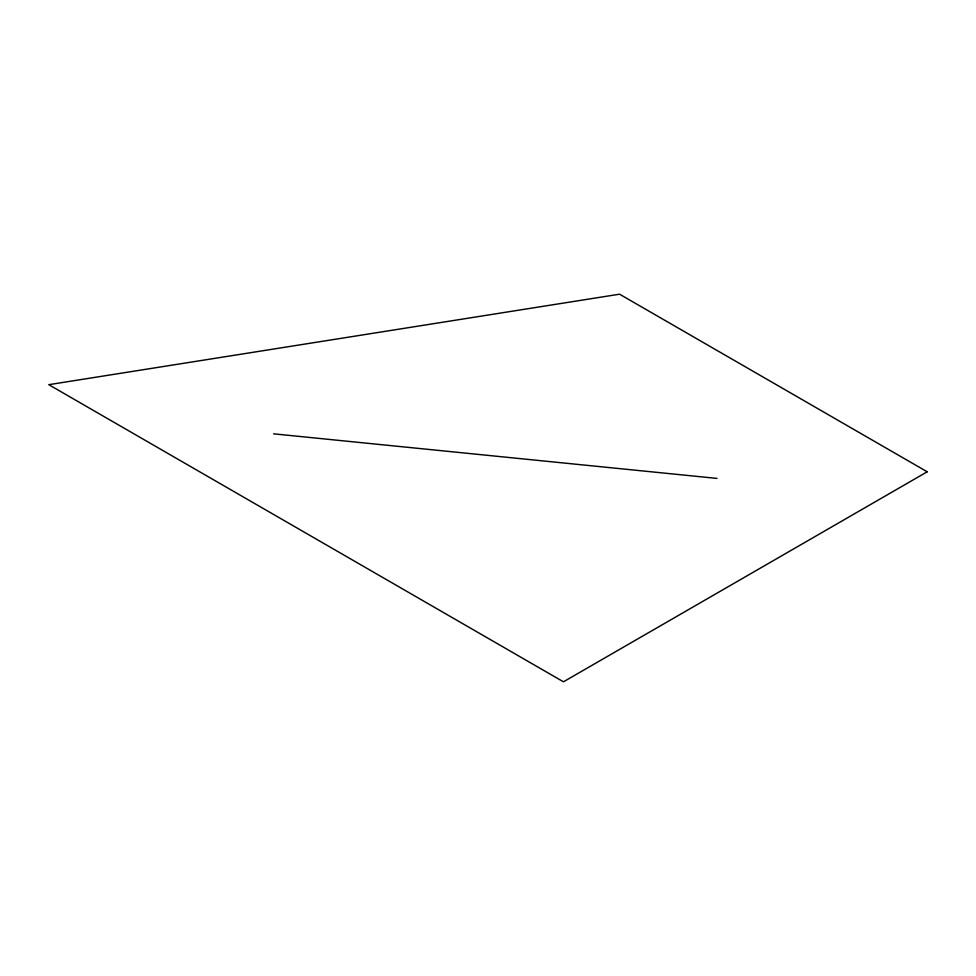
<?xml version="1.0" encoding="UTF-8"?>
<svg xmlns="http://www.w3.org/2000/svg" width="976" height="976" viewBox="0 0 976 976"><rect width="100%" height="100%" fill="white"/><g stroke="black" fill="none" stroke-linecap="round" stroke-linejoin="round"><path stroke-width="1.46" d="M273.597 433.832L717.006 478.411M927.2 471.798L563.457 681.809L48.8 384.678L619.565 294.191L927.2 471.798"/></g></svg>
